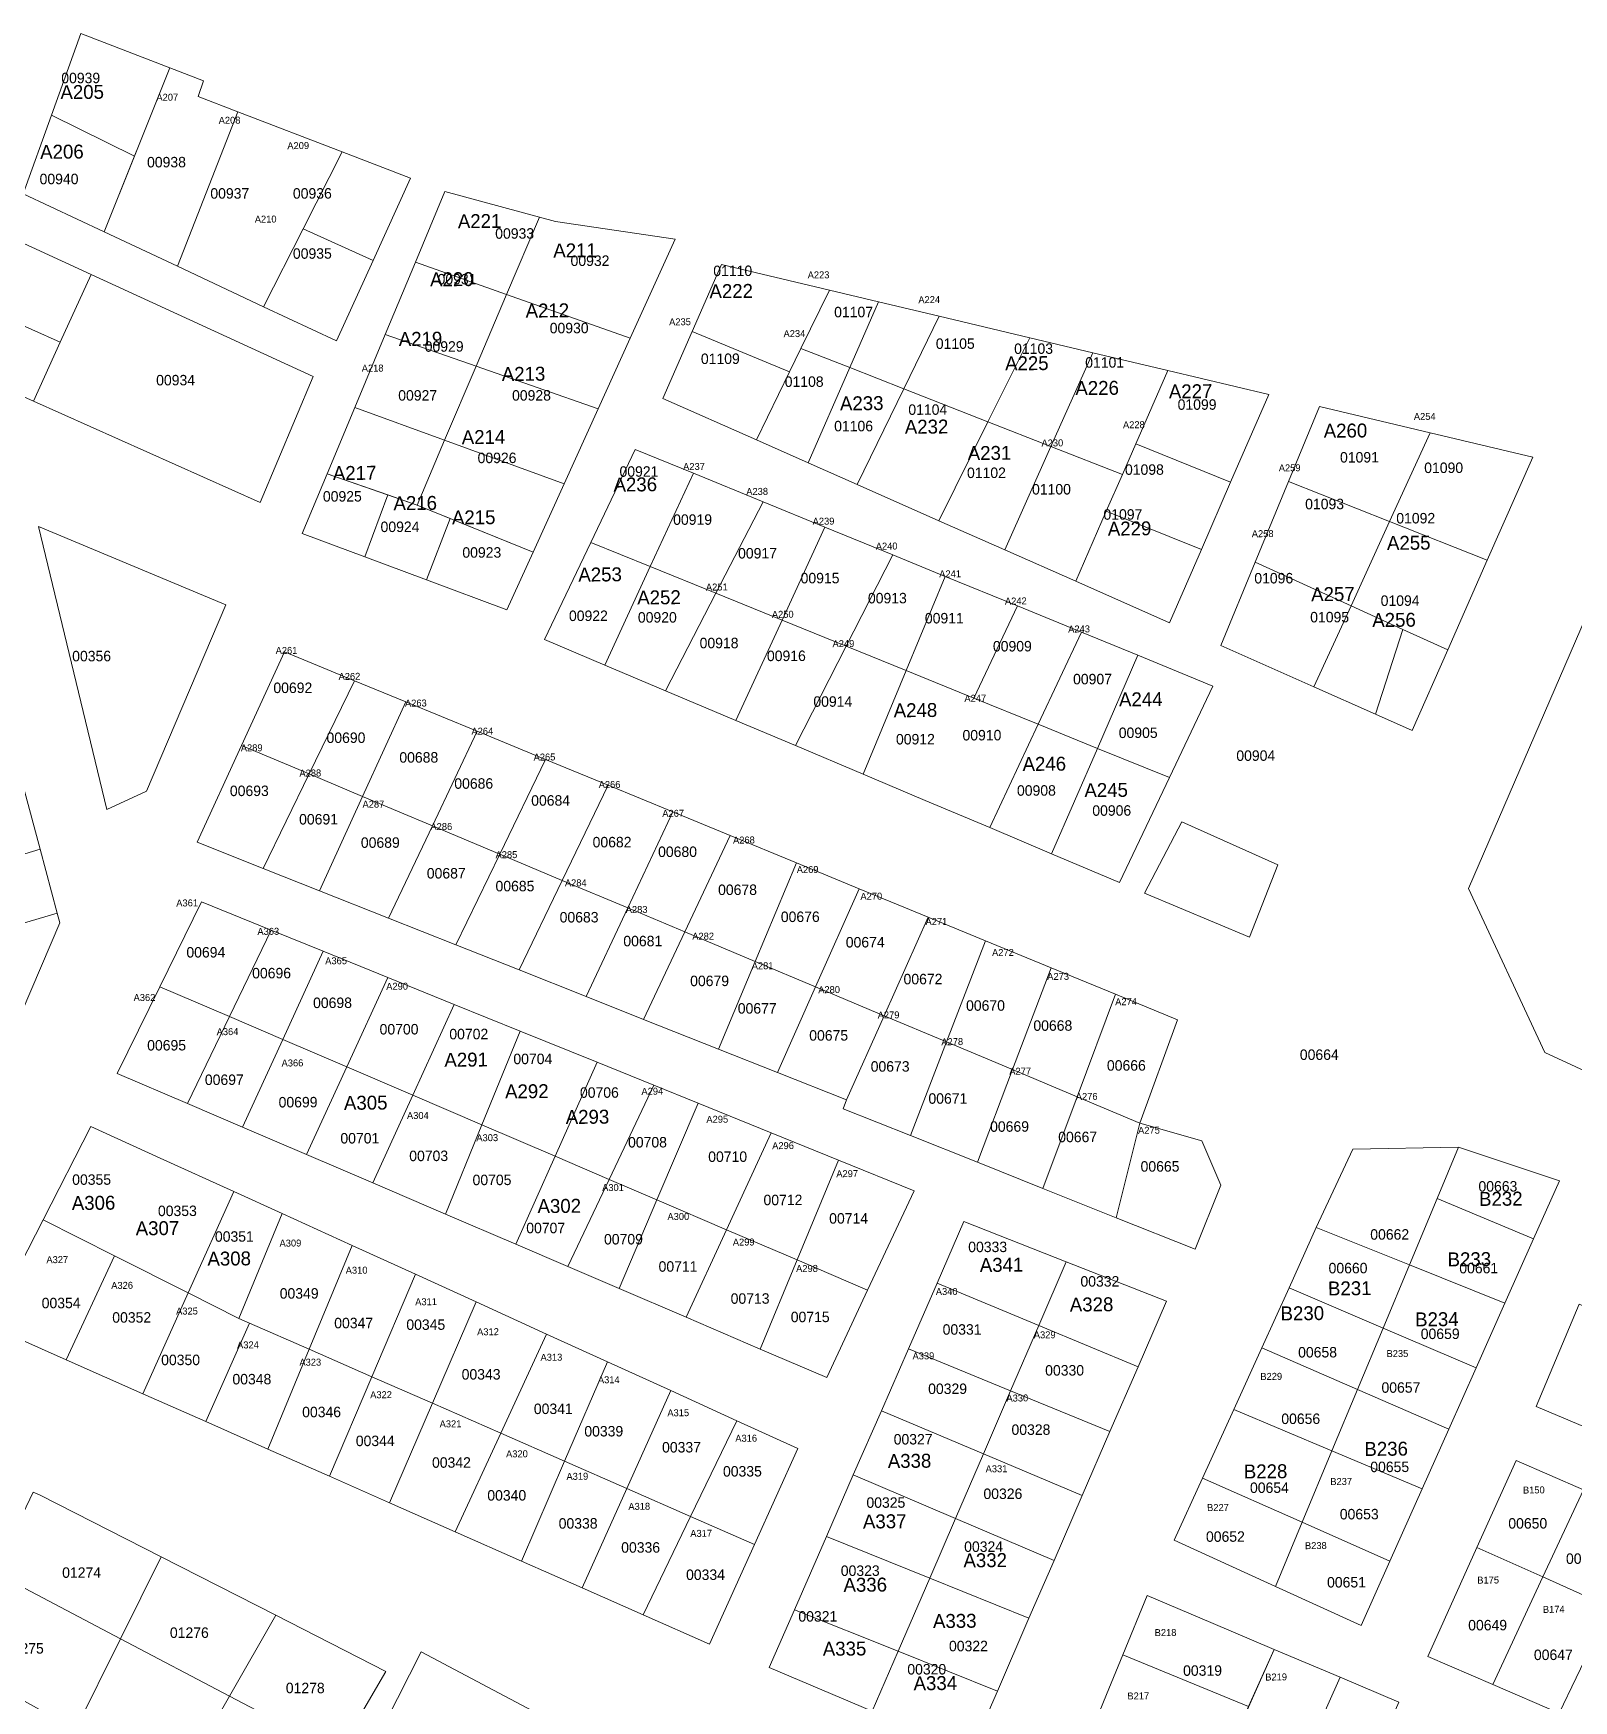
# Model space of a CAD drawing. Header units: metres. Extents: x 245225 to 248406, y 1633796 to 1637634.
# Drawn here: x 247177.5 to 247398.4, y 1634356 to 1634595.3 of the extents above; entities that cross this region are included whole.
import ezdxf
from ezdxf.enums import TextEntityAlignment as Align

# ---------------------------------------------------------------- set-up
doc = ezdxf.new("R2010")
doc.units = ezdxf.units.M
doc.header["$MEASUREMENT"] = 0
doc.layers.add('historique_numero_parcelle', color=7, linetype='Continuous')
doc.layers.add('numero_lot', color=7, linetype='Continuous')
doc.layers.add('LIMITES_PARCELLES', color=7, linetype='Continuous', lineweight=0, true_color=0xffffff)
doc.styles.add('Style-FANCY', font='FANCY.shx')
doc.styles.add('Style-WORKING', font='WORKING.shx')

msp = doc.modelspace()

# ---------------------------------------------------------------- linework, layer by layer
at = {"layer": 'limites_parcelles', "flags": 128}
for points in [[(247206.781, 1634584.024), (247198.124, 1634561.854), (247187.627, 1634566.787), (247197.06, 1634590.309), (247201.89, 1634588.438), (247201.096, 1634586.215), (247206.781, 1634584.024)], [(247198.124, 1634561.854), (247206.781, 1634584.024), (247221.75, 1634578.255), (247216.152, 1634567.214), (247210.488, 1634556.043), (247198.124, 1634561.854)], [(247263.065, 1634551.515), (247245.352, 1634557.786), (247250.079, 1634568.895), (247252.372, 1634568.276), (247269.517, 1634565.736), (247263.065, 1634551.515)], [(247177.493, 1634542.512), (247181.329, 1634550.97), (247185.734, 1634560.683), (247217.606, 1634546.051), (247209.986, 1634527.954), (247177.493, 1634542.512)], [(247291.644, 1634558.415), (247287.572, 1634550.063), (247285.935, 1634546.706), (247271.97, 1634552.463), (247276.185, 1634562.085), (247291.644, 1634558.415)], [(247294.583, 1634547.312), (247288.626, 1634533.635), (247281.173, 1634536.937), (247285.935, 1634546.706), (247287.572, 1634550.063), (247294.583, 1634547.312)], [(247340.2, 1634546.889), (247335.61, 1634536.388), (247333.679, 1634531.97), (247323.424, 1634535.994), (247329.425, 1634549.447), (247340.2, 1634546.889)], [(247333.679, 1634531.97), (247331.373, 1634526.695), (247326.978, 1634516.64), (247316.802, 1634521.149), (247323.424, 1634535.994), (247333.679, 1634531.97)], [(247349.2, 1634530.855), (247345.004, 1634521.194), (247331.373, 1634526.695), (247333.679, 1634531.97), (247335.61, 1634536.388), (247349.2, 1634530.855)], [(247237.237, 1634525.663), (247233.876, 1634516.848), (247225.032, 1634520.147), (247228.331, 1634529.033), (247232.5, 1634527.581), (247237.237, 1634525.663)], [(247447.159, 1634460.961), (247420.33, 1634436.99), (247394.295, 1634449.055), (247383.341, 1634472.55), (247406.678, 1634526.525), (247419.537, 1634528.43), (247447.159, 1634460.961)], [(247386.021, 1634519.669), (247380.339, 1634506.794), (247373.891, 1634509.735), (247366.472, 1634513.119), (247372.014, 1634525.222), (247386.021, 1634519.669)], [(247312.355, 1634499.89), (247321.609, 1634496.128), (247314.657, 1634481.296), (247305.385, 1634485.212), (247296.475, 1634488.974), (247302.646, 1634503.838), (247312.355, 1634499.89)], [(247170.258, 1634441.943), (247169.566, 1634444.808), (247167.017, 1634455.37), (247164.859, 1634464.307), (247180.873, 1634469.046), (247181.252, 1634467.629), (247170.258, 1634441.943)], [(247308.447, 1634450.561), (247303.27, 1634437.116), (247293.648, 1634440.958), (247294.124, 1634442.228), (247299.524, 1634454.312), (247308.447, 1634450.561)], [(247332.772, 1634425.333), (247336.193, 1634438.895), (247345.083, 1634436.355), (247347.781, 1634430.005), (247344.13, 1634420.797), (247332.772, 1634425.333)], [(247206.213, 1634429.076), (247199.673, 1634414.542), (247189.105, 1634419.857), (247178.847, 1634425.017), (247185.697, 1634438.418), (247195.632, 1634433.894), (247206.213, 1634429.076)], [(247378.814, 1634428.103), (247374.844, 1634418.571), (247361.496, 1634423.911), (247366.72, 1634435.178), (247381.88, 1634435.466), (247378.814, 1634428.103)], [(247223.183, 1634421.347), (247217.032, 1634406.46), (247208.489, 1634410.208), (247206.935, 1634410.89), (247213.134, 1634425.924), (247223.183, 1634421.347)], [(247206.935, 1634410.89), (247208.489, 1634410.208), (247202.218, 1634396.074), (247193.164, 1634400.079), (247199.673, 1634414.542), (247206.935, 1634410.89)], [(247195.8, 1634376.657), (247189.968, 1634364.914), (247171.904, 1634374.412), (247177.429, 1634385.968), (247178.435, 1634385.502), (247195.8, 1634376.657)], [(247189.968, 1634364.914), (247183.498, 1634351.885), (247165.825, 1634361.698), (247171.234, 1634373.012), (247171.904, 1634374.412), (247189.968, 1634364.914)], [(247351.789, 1634355.181), (247333.748, 1634362.625), (247337.228, 1634371.104), (247346.349, 1634367.244), (247355.437, 1634363.399), (247351.789, 1634355.181)], [(247250.682, 1634353.726), (247241.878, 1634337.816), (247231.005, 1634343.195), (247224.631, 1634346.349), (247233.11, 1634363.051), (247250.682, 1634353.726)], [(247347.884, 1634346.387), (247329.819, 1634353.056), (247331.403, 1634356.912), (247333.748, 1634362.625), (247351.789, 1634355.181), (247349.043, 1634348.998), (247347.884, 1634346.387)]]:
    msp.add_lwpolyline(points, close=True, dxfattribs=at)
at = {"layer": 'limites_parcelles'}
for points in [[(247191.983, 1634577.65), (247180.061, 1634583.531), (247184.269, 1634595.264), (247197.06, 1634590.309)], [(247191.983, 1634577.65), (247187.627, 1634566.787), (247176.014, 1634572.245), (247180.061, 1634583.531)], [(247226.2, 1634562.671), (247216.152, 1634567.214), (247221.75, 1634578.255), (247231.576, 1634574.467)], [(247245.352, 1634557.786), (247232.263, 1634562.42), (247236.497, 1634572.562), (247250.079, 1634568.895)], [(247185.734, 1634560.683), (247181.329, 1634550.97), (247169.044, 1634556.39), (247172.997, 1634566.53)], [(247226.2, 1634562.671), (247220.94, 1634551.131), (247210.488, 1634556.043), (247216.152, 1634567.214)], [(247240.982, 1634547.515), (247227.944, 1634552.075), (247232.263, 1634562.42), (247245.352, 1634557.786)], [(247298.691, 1634556.742), (247294.583, 1634547.312), (247287.572, 1634550.063), (247291.644, 1634558.415)], [(247181.329, 1634550.97), (247177.493, 1634542.512), (247165.695, 1634547.797), (247169.044, 1634556.39)], [(247258.474, 1634541.397), (247240.982, 1634547.515), (247245.352, 1634557.786), (247263.065, 1634551.515)], [(247294.583, 1634547.312), (247298.691, 1634556.742), (247307.372, 1634554.682), (247302.306, 1634544.282)], [(247320.381, 1634551.594), (247314.399, 1634539.536), (247302.306, 1634544.282), (247307.372, 1634554.682)], [(247236.455, 1634536.876), (247223.563, 1634541.58), (247227.944, 1634552.075), (247240.982, 1634547.515)], [(247285.935, 1634546.706), (247281.173, 1634536.937), (247267.771, 1634542.876), (247271.97, 1634552.463)], [(247329.425, 1634549.447), (247323.424, 1634535.994), (247314.399, 1634539.536), (247320.381, 1634551.594)], [(247253.586, 1634530.625), (247236.455, 1634536.876), (247240.982, 1634547.515), (247258.474, 1634541.397)], [(247288.626, 1634533.635), (247294.583, 1634547.312), (247302.306, 1634544.282), (247295.612, 1634530.539)], [(247349.2, 1634530.855), (247335.61, 1634536.388), (247340.2, 1634546.889), (247354.671, 1634543.454)], [(247314.399, 1634539.536), (247307.354, 1634525.336), (247295.612, 1634530.539), (247302.306, 1634544.282)], [(247236.455, 1634536.876), (247232.5, 1634527.581), (247219.595, 1634532.076), (247223.563, 1634541.58)], [(247377.843, 1634537.953), (247372.014, 1634525.222), (247357.519, 1634530.969), (247361.953, 1634541.725)], [(247323.424, 1634535.994), (247316.802, 1634521.149), (247307.354, 1634525.336), (247314.399, 1634539.536)], [(247253.586, 1634530.625), (247249.147, 1634520.841), (247232.5, 1634527.581), (247236.455, 1634536.876)], [(247386.021, 1634519.669), (247372.014, 1634525.222), (247377.843, 1634537.953), (247392.549, 1634534.462)], [(247272.139, 1634532.156), (247265.951, 1634518.758), (247257.436, 1634522.22), (247263.802, 1634535.574)], [(247228.331, 1634529.033), (247225.032, 1634520.147), (247216.019, 1634523.509), (247219.595, 1634532.076)], [(247282.157, 1634528.051), (247275.38, 1634514.924), (247265.951, 1634518.758), (247272.139, 1634532.156)], [(247372.014, 1634525.222), (247366.472, 1634513.119), (247352.741, 1634519.382), (247357.519, 1634530.969)], [(247291.017, 1634524.419), (247284.853, 1634511.072), (247275.38, 1634514.924), (247282.157, 1634528.051)], [(247233.876, 1634516.848), (247237.237, 1634525.663), (247249.147, 1634520.841), (247245.387, 1634512.555)], [(247345.004, 1634521.194), (247340.437, 1634510.676), (247326.978, 1634516.64), (247331.373, 1634526.695)], [(247178.208, 1634524.512), (247205.063, 1634513.267), (247193.686, 1634486.544), (247187.997, 1634483.898)], [(247300.731, 1634520.437), (247294.061, 1634507.329), (247284.853, 1634511.072), (247291.017, 1634524.419)], [(247265.951, 1634518.758), (247259.423, 1634504.621), (247250.785, 1634508.269), (247257.436, 1634522.22)], [(247308.256, 1634517.352), (247302.646, 1634503.838), (247294.061, 1634507.329), (247300.731, 1634520.437)], [(247275.38, 1634514.924), (247268.157, 1634500.933), (247259.423, 1634504.621), (247265.951, 1634518.758)], [(247366.472, 1634513.119), (247361.15, 1634501.497), (247347.805, 1634507.411), (247352.741, 1634519.382)], [(247318.627, 1634513.102), (247312.355, 1634499.89), (247302.646, 1634503.838), (247308.256, 1634517.352)], [(247284.853, 1634511.072), (247278.21, 1634496.687), (247268.157, 1634500.933), (247275.38, 1634514.924)], [(247327.803, 1634509.341), (247321.609, 1634496.128), (247312.355, 1634499.89), (247318.627, 1634513.102)], [(247373.891, 1634509.735), (247369.987, 1634497.581), (247361.15, 1634501.497), (247366.472, 1634513.119)], [(247294.061, 1634507.329), (247286.8, 1634493.06), (247278.21, 1634496.687), (247284.853, 1634511.072)], [(247335.894, 1634506.024), (247330.095, 1634492.677), (247321.609, 1634496.128), (247327.803, 1634509.341)], [(247369.987, 1634497.581), (247373.891, 1634509.735), (247380.339, 1634506.794), (247375.245, 1634495.251)], [(247223.524, 1634502.381), (247217.016, 1634489.004), (247207.307, 1634493.086), (247213.479, 1634506.522)], [(247302.646, 1634503.838), (247296.475, 1634488.974), (247286.8, 1634493.06), (247294.061, 1634507.329)], [(247340.428, 1634488.476), (247330.095, 1634492.677), (247335.894, 1634506.024), (247346.667, 1634501.608)], [(247230.908, 1634499.336), (247224.689, 1634485.778), (247217.016, 1634489.004), (247223.524, 1634502.381)], [(247241.14, 1634495.118), (247234.702, 1634481.568), (247224.689, 1634485.778), (247230.908, 1634499.336)], [(247330.095, 1634492.677), (247323.524, 1634477.551), (247314.657, 1634481.296), (247321.609, 1634496.128)], [(247250.939, 1634491.078), (247244.371, 1634477.502), (247234.702, 1634481.568), (247241.14, 1634495.118)], [(247217.016, 1634489.004), (247210.424, 1634475.452), (247200.937, 1634479.217), (247207.307, 1634493.086)], [(247340.428, 1634488.476), (247333.28, 1634473.432), (247323.524, 1634477.551), (247330.095, 1634492.677)], [(247224.689, 1634485.778), (247218.484, 1634472.252), (247210.424, 1634475.452), (247217.016, 1634489.004)], [(247259.9, 1634487.383), (247253.335, 1634473.733), (247244.371, 1634477.502), (247250.939, 1634491.078)], [(247178.422, 1634478.216), (247162.656, 1634473.437), (247160.433, 1634482.645), (247176.039, 1634487.128)], [(247269.177, 1634483.559), (247262.727, 1634469.784), (247253.335, 1634473.733), (247259.9, 1634487.383)], [(247234.702, 1634481.568), (247228.405, 1634468.315), (247218.484, 1634472.252), (247224.689, 1634485.778)], [(247277.415, 1634480.162), (247270.91, 1634466.344), (247262.727, 1634469.784), (247269.177, 1634483.559)], [(247355.973, 1634475.951), (247351.909, 1634465.565), (247336.862, 1634471.919), (247342.19, 1634482.142)], [(247244.371, 1634477.502), (247238.071, 1634464.478), (247228.405, 1634468.315), (247234.702, 1634481.568)], [(247286.929, 1634476.24), (247281.008, 1634462.098), (247270.91, 1634466.344), (247277.415, 1634480.162)], [(247180.873, 1634469.046), (247164.859, 1634464.307), (247162.656, 1634473.437), (247178.422, 1634478.216)], [(247253.335, 1634473.733), (247247.149, 1634460.874), (247238.071, 1634464.478), (247244.371, 1634477.502)], [(247295.9, 1634472.541), (247289.666, 1634458.457), (247281.008, 1634462.098), (247286.929, 1634476.24)], [(247262.727, 1634469.784), (247256.767, 1634457.057), (247247.149, 1634460.874), (247253.335, 1634473.733)], [(247305.84, 1634468.443), (247299.524, 1634454.312), (247289.666, 1634458.457), (247295.9, 1634472.541)], [(247211.565, 1634466.595), (247205.58, 1634454.179), (247195.597, 1634458.459), (247201.572, 1634470.645)], [(247270.91, 1634466.344), (247264.999, 1634453.789), (247256.767, 1634457.057), (247262.727, 1634469.784)], [(247314.033, 1634465.065), (247308.447, 1634450.561), (247299.524, 1634454.312), (247305.84, 1634468.443)], [(247219.014, 1634463.576), (247213.227, 1634450.9), (247205.58, 1634454.179), (247211.565, 1634466.595)], [(247281.008, 1634462.098), (247275.744, 1634449.524), (247264.999, 1634453.789), (247270.91, 1634466.344)], [(247323.474, 1634461.173), (247317.925, 1634446.576), (247308.447, 1634450.561), (247314.033, 1634465.065)], [(247228.313, 1634459.807), (247222.418, 1634446.959), (247213.227, 1634450.9), (247219.014, 1634463.576)], [(247289.666, 1634458.457), (247284.222, 1634446.159), (247275.744, 1634449.524), (247281.008, 1634462.098)], [(247332.667, 1634457.383), (247327.174, 1634442.687), (247317.925, 1634446.576), (247323.474, 1634461.173)], [(247205.58, 1634454.179), (247199.575, 1634441.719), (247189.507, 1634446.038), (247195.597, 1634458.459)], [(247237.841, 1634455.946), (247231.884, 1634442.901), (247222.418, 1634446.959), (247228.313, 1634459.807)], [(247299.524, 1634454.312), (247294.124, 1634442.228), (247284.222, 1634446.159), (247289.666, 1634458.457)], [(247247.28, 1634452.12), (247241.787, 1634438.655), (247231.884, 1634442.901), (247237.841, 1634455.946)], [(247336.193, 1634438.895), (247327.174, 1634442.687), (247332.667, 1634457.383), (247341.582, 1634453.707)], [(247213.227, 1634450.9), (247207.485, 1634438.326), (247199.575, 1634441.719), (247205.58, 1634454.179)], [(247222.418, 1634446.959), (247216.652, 1634434.393), (247207.485, 1634438.326), (247213.227, 1634450.9)], [(247258.347, 1634447.635), (247252.316, 1634434.141), (247241.787, 1634438.655), (247247.28, 1634452.12)], [(247317.925, 1634446.576), (247312.87, 1634433.281), (247303.27, 1634437.116), (247308.447, 1634450.561)], [(247231.884, 1634442.901), (247226.14, 1634430.323), (247216.652, 1634434.393), (247222.418, 1634446.959)], [(247266.481, 1634444.339), (247260.056, 1634430.822), (247252.316, 1634434.141), (247258.347, 1634447.635)], [(247327.174, 1634442.687), (247322.257, 1634429.533), (247312.87, 1634433.281), (247317.925, 1634446.576)], [(247272.811, 1634441.773), (247266.908, 1634427.885), (247260.056, 1634430.822), (247266.481, 1634444.339)], [(247241.787, 1634438.655), (247236.563, 1634425.851), (247226.14, 1634430.323), (247231.884, 1634442.901)], [(247283.286, 1634437.528), (247276.873, 1634423.612), (247266.908, 1634427.885), (247272.811, 1634441.773)], [(247336.193, 1634438.895), (247332.772, 1634425.333), (247322.257, 1634429.533), (247327.174, 1634442.687)], [(247252.316, 1634434.141), (247246.673, 1634421.514), (247236.563, 1634425.851), (247241.787, 1634438.655)], [(247292.954, 1634433.61), (247287.011, 1634419.266), (247276.873, 1634423.612), (247283.286, 1634437.528)], [(247260.056, 1634430.822), (247254.114, 1634418.321), (247246.673, 1634421.514), (247252.316, 1634434.141)], [(247392.649, 1634422.308), (247378.814, 1634428.103), (247381.88, 1634435.466), (247396.359, 1634430.64)], [(247297.13, 1634414.927), (247287.011, 1634419.266), (247292.954, 1634433.61), (247303.808, 1634429.211)], [(247266.908, 1634427.885), (247261.497, 1634415.154), (247254.114, 1634418.321), (247260.056, 1634430.822)], [(247213.134, 1634425.924), (247206.935, 1634410.89), (247199.673, 1634414.542), (247206.213, 1634429.076)], [(247276.873, 1634423.612), (247271.08, 1634411.043), (247261.497, 1634415.154), (247266.908, 1634427.885)], [(247392.649, 1634422.308), (247388.545, 1634413.091), (247374.844, 1634418.571), (247378.814, 1634428.103)], [(247189.105, 1634419.857), (247182.171, 1634404.942), (247171.092, 1634409.843), (247178.847, 1634425.017)], [(247325.622, 1634418.994), (247321.683, 1634409.869), (247307.096, 1634415.938), (247310.951, 1634424.766)], [(247287.011, 1634419.266), (247281.713, 1634406.481), (247271.08, 1634411.043), (247276.873, 1634423.612)], [(247374.844, 1634418.571), (247371.069, 1634409.505), (247357.578, 1634415.286), (247361.496, 1634423.911)], [(247199.673, 1634414.542), (247193.164, 1634400.079), (247182.171, 1634404.942), (247189.105, 1634419.857)], [(247232.256, 1634417.216), (247226.013, 1634402.52), (247217.032, 1634406.46), (247223.183, 1634421.347)], [(247240.975, 1634413.245), (247234.713, 1634398.704), (247226.013, 1634402.52), (247232.256, 1634417.216)], [(247297.13, 1634414.927), (247291.266, 1634402.382), (247281.713, 1634406.481), (247287.011, 1634419.266)], [(247335.928, 1634403.944), (247321.683, 1634409.869), (247325.622, 1634418.994), (247340.003, 1634413.336)], [(247388.545, 1634413.091), (247384.403, 1634403.79), (247371.069, 1634409.505), (247374.844, 1634418.571)], [(247321.683, 1634409.869), (247317.636, 1634400.493), (247302.974, 1634406.5), (247307.096, 1634415.938)], [(247371.069, 1634409.505), (247367.403, 1634400.701), (247353.665, 1634406.674), (247357.578, 1634415.286)], [(247251.08, 1634408.643), (247244.501, 1634394.41), (247234.713, 1634398.704), (247240.975, 1634413.245)], [(247408.966, 1634408.723), (247402.789, 1634394.116), (247393.025, 1634398.255), (247399.176, 1634412.935)], [(247217.032, 1634406.46), (247211.115, 1634392.138), (247202.218, 1634396.074), (247208.489, 1634410.208)], [(247259.834, 1634404.656), (247253.671, 1634390.387), (247244.501, 1634394.41), (247251.08, 1634408.643)], [(247335.928, 1634403.944), (247331.896, 1634394.65), (247317.636, 1634400.493), (247321.683, 1634409.869)], [(247384.403, 1634403.79), (247380.494, 1634395.009), (247367.403, 1634400.701), (247371.069, 1634409.505)], [(247226.013, 1634402.52), (247219.942, 1634388.232), (247211.115, 1634392.138), (247217.032, 1634406.46)], [(247317.636, 1634400.493), (247313.733, 1634391.452), (247299.106, 1634397.644), (247302.974, 1634406.5)], [(247367.403, 1634400.701), (247363.73, 1634391.88), (247349.642, 1634397.819), (247353.665, 1634406.674)], [(247268.917, 1634400.52), (247262.594, 1634386.473), (247253.671, 1634390.387), (247259.834, 1634404.656)], [(247234.713, 1634398.704), (247228.561, 1634384.419), (247219.942, 1634388.232), (247226.013, 1634402.52)], [(247278.388, 1634396.207), (247271.742, 1634382.459), (247262.594, 1634386.473), (247268.917, 1634400.52)], [(247331.896, 1634394.65), (247327.906, 1634385.453), (247313.733, 1634391.452), (247317.636, 1634400.493)], [(247380.494, 1634395.009), (247376.671, 1634386.425), (247363.73, 1634391.88), (247367.403, 1634400.701)], [(247244.501, 1634394.41), (247237.962, 1634380.261), (247228.561, 1634384.419), (247234.713, 1634398.704)], [(247280.909, 1634378.438), (247271.742, 1634382.459), (247278.388, 1634396.207), (247287.139, 1634392.222)], [(247313.733, 1634391.452), (247309.727, 1634382.174), (247295.077, 1634388.418), (247299.106, 1634397.644)], [(247363.73, 1634391.88), (247359.46, 1634381.627), (247345.163, 1634387.958), (247349.642, 1634397.819)], [(247253.671, 1634390.387), (247247.478, 1634376.051), (247237.962, 1634380.261), (247244.501, 1634394.41)], [(247327.906, 1634385.453), (247323.868, 1634376.145), (247309.727, 1634382.174), (247313.733, 1634391.452)], [(247376.671, 1634386.425), (247372.052, 1634376.051), (247359.46, 1634381.627), (247363.73, 1634391.88)], [(247262.594, 1634386.473), (247256.171, 1634372.205), (247247.478, 1634376.051), (247253.671, 1634390.387)], [(247309.727, 1634382.174), (247306.038, 1634373.629), (247291.231, 1634379.61), (247295.077, 1634388.418)], [(247399.809, 1634386.289), (247393.988, 1634373.783), (247384.532, 1634378.006), (247390.168, 1634390.476)], [(247271.742, 1634382.459), (247264.916, 1634368.336), (247256.171, 1634372.205), (247262.594, 1634386.473)], [(247359.46, 1634381.627), (247355.631, 1634372.431), (247341.114, 1634379.046), (247345.163, 1634387.958)], [(247409.674, 1634382.005), (247403.644, 1634369.471), (247393.988, 1634373.783), (247399.809, 1634386.289)], [(247280.909, 1634378.438), (247274.439, 1634364.123), (247264.916, 1634368.336), (247271.742, 1634382.459)], [(247323.868, 1634376.145), (247320.281, 1634367.876), (247306.038, 1634373.629), (247309.727, 1634382.174)], [(247372.052, 1634376.051), (247367.943, 1634366.822), (247355.631, 1634372.431), (247359.46, 1634381.627)], [(247306.038, 1634373.629), (247301.501, 1634363.117), (247286.631, 1634369.079), (247291.231, 1634379.61)], [(247212.237, 1634368.285), (247205.614, 1634356.687), (247189.968, 1634364.914), (247195.8, 1634376.657)], [(247393.988, 1634373.783), (247386.808, 1634358.357), (247377.468, 1634362.377), (247384.532, 1634378.006)], [(247320.281, 1634367.876), (247315.74, 1634357.408), (247301.501, 1634363.117), (247306.038, 1634373.629)], [(247403.644, 1634369.471), (247396.325, 1634354.26), (247386.808, 1634358.357), (247393.988, 1634373.783)], [(247413.015, 1634365.286), (247405.915, 1634350.131), (247396.325, 1634354.26), (247403.644, 1634369.471)], [(247221.208, 1634348.488), (247205.614, 1634356.687), (247212.237, 1634368.285), (247228.044, 1634360.234)], [(247301.501, 1634363.117), (247297.796, 1634354.535), (247283.011, 1634360.79), (247286.631, 1634369.079)], [(247205.614, 1634356.687), (247198.207, 1634343.718), (247183.498, 1634351.885), (247189.968, 1634364.914)], [(247315.74, 1634357.408), (247311.904, 1634348.566), (247297.796, 1634354.535), (247301.501, 1634363.117)], [(247364.893, 1634359.398), (247358.404, 1634344.799), (247349.043, 1634348.998), (247355.437, 1634363.399)], [(247180.28, 1634348.38), (247173.005, 1634333.758), (247155.87, 1634343.235), (247163.71, 1634357.621)], [(247373.346, 1634355.821), (247366.853, 1634341.009), (247358.404, 1634344.799), (247364.893, 1634359.398)], [(247221.208, 1634348.488), (247213.492, 1634335.231), (247198.207, 1634343.718), (247205.614, 1634356.687)]]:
    msp.add_3dface(points, dxfattribs=at)

# ---------------------------------------------------------------- texts
at = {"layer": 'historique_numero_parcelle', "style": 'Style-FANCY'}
for s, p in [('00939', (247184.256019, 1634588.85811)), ('00938', (247196.557019, 1634576.78411)), ('00940', (247181.145184, 1634574.369259)), ('00937', (247205.639019, 1634572.29911)), ('00936', (247217.481019, 1634572.29911)), ('00933', (247246.502019, 1634566.55011)), ('00935', (247217.481019, 1634563.67511)), ('00932', (247257.309019, 1634562.64011)), ('00931', (247238.233843, 1634559.995708)), ('01110', (247277.783635, 1634561.190863)), ('01107', (247295.123763, 1634555.277279)), ('00930', (247254.320019, 1634552.98111)), ('00929', (247236.385019, 1634550.33611)), ('01105', (247309.707763, 1634550.743279)), ('01109', (247276.006763, 1634548.574279)), ('01103', (247320.941763, 1634550.020279)), ('01101', (247331.132587, 1634548.048876)), ('00934', (247197.865184, 1634545.506259)), ('00927', (247232.591019, 1634543.32111)), ('00928', (247248.916019, 1634543.32111)), ('01108', (247288.028763, 1634545.289279)), ('01104', (247305.758927, 1634541.280426)), ('01099', (247344.39089, 1634542.003694)), ('01106', (247295.123763, 1634538.915279)), ('00926', (247243.973019, 1634534.35211)), ('01091', (247367.684715, 1634534.436292)), ('00921', (247264.330843, 1634532.397708)), ('01102', (247314.174763, 1634532.213279)), ('01098', (247336.83689, 1634532.672694)), ('01090', (247379.76389, 1634532.932694)), ('00925', (247221.785019, 1634528.83211)), ('01100', (247323.503763, 1634529.847279)), ('01093', (247362.68289, 1634527.733694)), ('00924', (247230.055184, 1634524.463259)), ('00919', (247272.02689, 1634525.497694)), ('01097', (247333.74889, 1634526.233694)), ('01092', (247375.75589, 1634525.696694)), ('00923', (247241.788019, 1634520.78311)), ('00917', (247281.33889, 1634520.667694)), ('00915', (247290.30689, 1634517.103694)), ('01096', (247355.39089, 1634517.088694)), ('00913', (247299.96389, 1634514.228694)), ('01094', (247373.516056, 1634513.868842)), ('00922', (247257.079019, 1634511.69911)), ('00920', (247266.966019, 1634511.46911)), ('00911', (247308.134715, 1634511.354292)), ('01095', (247363.40589, 1634511.503694)), ('00918', (247275.82089, 1634507.788694)), ('00909', (247317.895019, 1634507.32911)), ('00356', (247185.821019, 1634505.91511)), ('00916', (247285.47789, 1634505.949694)), ('00907', (247329.392019, 1634502.61411)), ('00692', (247214.683019, 1634501.36411)), ('00914', (247292.139056, 1634499.394842)), ('00690', (247222.303019, 1634494.20111)), ('00912', (247303.98789, 1634493.989694)), ('00910', (247313.52989, 1634494.564694)), ('00905', (247335.945019, 1634494.91011)), ('00688', (247232.749019, 1634491.37611)), ('00904', (247352.809184, 1634491.633259)), ('00693', (247208.442019, 1634486.57911)), ('00686', (247240.632019, 1634487.63011)), ('00908', (247321.344019, 1634486.63111)), ('00684', (247251.662184, 1634485.199259)), ('00906', (247332.151019, 1634483.75611)), ('00691', (247218.370843, 1634482.504708)), ('00689', (247227.230019, 1634479.15411)), ('00682', (247260.472019, 1634479.22011)), ('00680', (247269.866019, 1634477.84011)), ('00687', (247236.690019, 1634474.75111)), ('00685', (247246.545019, 1634472.91111)), ('00678', (247278.472019, 1634472.38611)), ('00683', (247255.742019, 1634468.44311)), ('00676', (247287.472019, 1634468.50911)), ('00681', (247264.881843, 1634465.026708)), ('00674', (247296.790184, 1634464.860259)), ('00694', (247202.202184, 1634463.412259)), ('00696', (247211.636019, 1634460.42311)), ('00672', (247305.074019, 1634459.57111)), ('00679', (247274.465019, 1634459.31011)), ('00698', (247220.374019, 1634456.16811)), ('00677', (247281.297019, 1634455.36711)), ('00670', (247314.042019, 1634455.77611)), ('00700', (247229.916019, 1634452.37311)), ('00668', (247323.699019, 1634452.90111)), ('00695', (247196.576019, 1634450.07311)), ('00702', (247239.918019, 1634451.68311)), ('00675', (247291.545019, 1634451.49011)), ('00704', (247249.108184, 1634448.118259)), ('00664', (247361.923152, 1634448.724604)), ('00697', (247204.853019, 1634445.12911)), ('00673', (247300.361019, 1634447.03711)), ('00666', (247334.247019, 1634447.18111)), ('00706', (247258.657019, 1634443.28911)), ('00699', (247215.430019, 1634441.90911)), ('00671', (247308.646843, 1634442.437708)), ('00669', (247317.490019, 1634438.41311)), ('00701', (247224.291843, 1634436.734708)), ('00708', (247265.555019, 1634436.15911)), ('00667', (247327.263019, 1634436.91811)), ('00703', (247234.169019, 1634434.20511)), ('00710', (247277.05389, 1634434.089694)), ('00355', (247185.821019, 1634430.80111)), ('00705', (247243.252019, 1634430.75511)), ('00665', (247339.075019, 1634432.69211)), ('00663', (247387.541987, 1634429.830456)), ('00353', (247198.122019, 1634426.31711)), ('00712', (247284.98689, 1634427.879694)), ('00707', (247250.954019, 1634423.85511)), ('00714', (247294.407056, 1634425.234842)), ('00351', (247206.293843, 1634422.636708)), ('00709', (247262.106019, 1634422.24511)), ('00333', (247314.352019, 1634421.14211)), ('00662', (247372.021987, 1634422.930456)), ('00711', (247269.935715, 1634418.336292)), ('00660', (247366.043987, 1634418.101456)), ('00661', (247384.791811, 1634418.101053)), ('00349', (247215.590184, 1634414.472259)), ('00332', (247330.447019, 1634416.19711)), ('00354', (247181.446184, 1634413.093259)), ('00713', (247280.27289, 1634413.735694)), ('00352', (247191.569019, 1634411.02311)), ('00347', (247223.408184, 1634410.218259)), ('00345', (247233.755184, 1634409.988259)), ('00715', (247288.89589, 1634411.091694)), ('00331', (247310.681843, 1634409.297708)), ('00659', (247379.263987, 1634408.672456)), ('00350', (247198.582019, 1634404.92811)), ('00658', (247361.674987, 1634406.027456)), ('00348', (247208.807184, 1634402.168259)), ('00343', (247241.687184, 1634402.858259)), ('00330', (247325.389019, 1634403.43311)), ('00329', (247308.604019, 1634400.78911)), ('00657', (247373.630987, 1634400.967456)), ('00346', (247218.809184, 1634397.454259)), ('00341', (247252.043008, 1634397.913856)), ('00328', (247320.560019, 1634394.92411)), ('00656', (247359.260987, 1634396.482456)), ('00344', (247226.505348, 1634393.314407)), ('00339', (247259.284019, 1634394.69411)), ('00327', (247303.660019, 1634393.54411)), ('00342', (247237.433184, 1634390.209259)), ('00337', (247270.435019, 1634392.39411)), ('00335', (247279.173019, 1634388.94411)), ('00655', (247372.021987, 1634389.583456)), ('00340', (247245.366184, 1634385.495259)), ('00326', (247316.536019, 1634385.72511)), ('00654', (247354.770152, 1634386.593604)), ('00325', (247299.751019, 1634384.46011)), ('00338', (247255.605019, 1634381.47011)), ('00653', (247367.652987, 1634382.798456)), ('00650', (247391.823987, 1634381.476456)), ('00324', (247313.770184, 1634378.135259)), ('00652', (247348.453987, 1634379.579456)), ('00336', (247264.572019, 1634378.02011)), ('00648', (247400.095152, 1634376.416604)), ('00334', (247273.877184, 1634374.110259)), ('00323', (247296.072019, 1634374.68611)), ('00651', (247365.822811, 1634373.025053)), ('00321', (247289.987843, 1634368.130708)), ('00649', (247386.069152, 1634366.872604)), ('00322', (247311.593019, 1634363.87611)), ('00647', (247395.496152, 1634362.617604)), ('00320', (247305.615019, 1634360.54211)), ('00319', (247345.174858, 1634360.35704))]:
    msp.add_text(s, height=1.499994, rotation=0.1323, dxfattribs=at).set_placement(p, align=Align.MIDDLE_CENTER)
for s, p in [('01274', (247184.382757, 1634374.411394)), ('01276', (247199.836722, 1634365.790785)), ('01275', (247176.166725, 1634363.537671)), ('01278', (247216.464406, 1634357.855906))]:
    msp.add_text(s, height=1.499994, dxfattribs=at).set_placement(p, align=Align.MIDDLE_CENTER)
at = {"layer": 'numero_lot', "linetype": 'Continuous'}
for s, height, style, p in [('A205', 1.998996, 'Style-WORKING', (247181.35379, 1634585.821029)), ('A207', 0.999996, 'Style-FANCY', (247195.11779, 1634585.578029)), ('A208', 0.999996, 'Style-FANCY', (247204.04879, 1634582.279029)), ('A206', 1.998996, 'Style-WORKING', (247178.44679, 1634577.254029)), ('A209', 0.999996, 'Style-FANCY', (247213.89379, 1634578.638029)), ('A210', 0.999996, 'Style-FANCY', (247209.22779, 1634568.096029)), ('A221', 1.998996, 'Style-WORKING', (247238.36279, 1634567.300029)), ('A221', 1.998996, 'Style-WORKING', (247238.36279, 1634567.300029)), ('A211', 1.998996, 'Style-WORKING', (247252.05179, 1634563.096029)), ('A220', 1.998996, 'Style-WORKING', (247234.37379, 1634558.955029)), ('A223', 0.999996, 'Style-FANCY', (247288.53679, 1634560.093029)), ('A222', 1.998996, 'Style-WORKING', (247274.45479, 1634557.256029)), ('A212', 1.998996, 'Style-WORKING', (247248.07979, 1634554.473029)), ('A224', 0.999996, 'Style-FANCY', (247304.40779, 1634556.541029)), ('A235', 0.999996, 'Style-FANCY', (247268.66179, 1634553.362029)), ('A219', 1.998996, 'Style-WORKING', (247229.88479, 1634550.406029)), ('A234', 0.999996, 'Style-FANCY', (247285.07479, 1634551.666029)), ('A225', 1.998996, 'Style-WORKING', (247316.85679, 1634546.900029)), ('A218', 0.999996, 'Style-FANCY', (247224.56979, 1634546.715029)), ('A213', 1.999992, 'Style-WORKING', (247244.65979, 1634545.378029)), ('A226', 1.999992, 'Style-WORKING', (247326.93879, 1634543.354029)), ('A227', 1.998996, 'Style-WORKING', (247340.35179, 1634542.877029)), ('A233', 1.998996, 'Style-WORKING', (247293.17279, 1634541.162029)), ('A232', 1.998996, 'Style-WORKING', (247302.47679, 1634537.802029)), ('A228', 0.999996, 'Style-FANCY', (247333.76479, 1634538.592029)), ('A260', 1.999992, 'Style-WORKING', (247362.56179, 1634537.235029)), ('A254', 0.999996, 'Style-FANCY', (247375.49179, 1634539.785029)), ('A214', 1.998996, 'Style-WORKING', (247238.92179, 1634536.317029)), ('A230', 0.999996, 'Style-FANCY', (247322.07379, 1634535.978029)), ('A231', 1.999992, 'Style-WORKING', (247311.50179, 1634534.027029)), ('A217', 1.998996, 'Style-WORKING', (247220.43379, 1634531.163029)), ('A237', 0.999996, 'Style-FANCY', (247270.66879, 1634532.600029)), ('A259', 0.999996, 'Style-FANCY', (247356.11279, 1634532.404029)), ('A236', 1.998996, 'Style-WORKING', (247260.69279, 1634529.510029)), ('A238', 0.999996, 'Style-FANCY', (247279.72579, 1634529.024029)), ('A216', 1.998996, 'Style-WORKING', (247229.12679, 1634526.844029)), ('A215', 1.998996, 'Style-WORKING', (247237.51179, 1634524.795029)), ('A239', 0.999996, 'Style-FANCY', (247289.24779, 1634524.754029)), ('A229', 1.999992, 'Style-WORKING', (247331.59479, 1634523.194029)), ('A258', 0.999996, 'Style-FANCY', (247352.24079, 1634522.963029)), ('A255', 1.999992, 'Style-WORKING', (247371.63579, 1634521.141029)), ('A240', 0.999996, 'Style-FANCY', (247298.30479, 1634521.179029)), ('A253', 1.998996, 'Style-WORKING', (247255.64379, 1634516.595029)), ('A241', 0.999996, 'Style-FANCY', (247307.40479, 1634517.199029)), ('A252', 1.998996, 'Style-WORKING', (247264.09479, 1634513.314029)), ('A251', 0.999996, 'Style-FANCY', (247273.94079, 1634515.308029)), ('A257', 1.999992, 'Style-WORKING', (247360.76379, 1634513.783029)), ('A242', 0.999996, 'Style-FANCY', (247316.83179, 1634513.300029)), ('A250', 0.999996, 'Style-FANCY', (247283.39979, 1634511.391029)), ('A256', 1.999992, 'Style-WORKING', (247369.52679, 1634510.079029)), ('A249', 0.999996, 'Style-FANCY', (247292.10079, 1634507.186029)), ('A243', 0.999996, 'Style-FANCY', (247325.90379, 1634509.286029)), ('A261', 0.999996, 'Style-FANCY', (247212.21779, 1634506.211029)), ('A262', 0.999996, 'Style-FANCY', (247221.24279, 1634502.483029)), ('A263', 0.999996, 'Style-FANCY', (247230.77279, 1634498.656029)), ('A248', 1.998996, 'Style-WORKING', (247300.87879, 1634497.127029)), ('A247', 0.999996, 'Style-FANCY', (247311.02079, 1634499.347029)), ('A244', 1.998996, 'Style-WORKING', (247333.20079, 1634498.686029)), ('A264', 0.999996, 'Style-FANCY', (247240.30379, 1634494.626029)), ('A289', 0.999996, 'Style-FANCY', (247207.22079, 1634492.231029)), ('A265', 0.999996, 'Style-FANCY', (247249.22279, 1634490.916029)), ('A246', 1.998996, 'Style-WORKING', (247319.36479, 1634489.425029)), ('A288', 0.999996, 'Style-FANCY', (247215.62779, 1634488.618029)), ('A266', 0.999996, 'Style-FANCY', (247258.55479, 1634486.970029)), ('A245', 1.998996, 'Style-WORKING', (247328.23479, 1634485.671029)), ('A287', 0.999996, 'Style-FANCY', (247224.68079, 1634484.159029)), ('A286', 0.999996, 'Style-FANCY', (247234.42379, 1634480.937029)), ('A267', 0.999996, 'Style-FANCY', (247267.68079, 1634482.839029)), ('A268', 0.999996, 'Style-FANCY', (247277.83079, 1634479.008029)), ('A285', 0.999996, 'Style-FANCY', (247243.76279, 1634476.901029)), ('A269', 0.999996, 'Style-FANCY', (247286.96779, 1634474.770029)), ('A284', 0.999996, 'Style-FANCY', (247253.70979, 1634472.868029)), ('A361', 0.999996, 'Style-FANCY', (247197.96379, 1634469.981029)), ('A283', 0.999996, 'Style-FANCY', (247262.43979, 1634469.034029)), ('A270', 0.999996, 'Style-FANCY', (247296.10379, 1634470.938029)), ('A271', 0.999996, 'Style-FANCY', (247305.44079, 1634467.309029)), ('A363', 0.999996, 'Style-FANCY', (247209.60379, 1634465.902029)), ('A282', 0.999996, 'Style-FANCY', (247271.98079, 1634465.203029)), ('A365', 0.999996, 'Style-FANCY', (247219.32779, 1634461.682029)), ('A272', 0.999996, 'Style-FANCY', (247314.98379, 1634462.869029)), ('A281', 0.999996, 'Style-FANCY', (247280.50979, 1634460.964029)), ('A273', 0.999996, 'Style-FANCY', (247322.90179, 1634459.439029)), ('A290', 0.999996, 'Style-FANCY', (247228.08779, 1634458.022029)), ('A280', 0.999996, 'Style-FANCY', (247290.04979, 1634457.538029)), ('A362', 0.999996, 'Style-FANCY', (247191.84179, 1634456.413029)), ('A274', 0.999996, 'Style-FANCY', (247332.64579, 1634455.811029)), ('A279', 0.999996, 'Style-FANCY', (247298.57579, 1634453.907029)), ('A364', 0.999996, 'Style-FANCY', (247203.75579, 1634451.514029)), ('A278', 0.999996, 'Style-FANCY', (247307.71179, 1634450.075029)), ('A291', 1.999992, 'Style-WORKING', (247236.43179, 1634446.978029)), ('A366', 0.999996, 'Style-FANCY', (247213.06979, 1634447.019029)), ('A277', 0.999996, 'Style-FANCY', (247317.45679, 1634445.837029)), ('A292', 1.999992, 'Style-WORKING', (247245.13379, 1634442.441029)), ('A294', 0.999996, 'Style-FANCY', (247264.69179, 1634442.958029)), ('A305', 1.999992, 'Style-WORKING', (247222.02279, 1634440.802029)), ('A276', 0.999996, 'Style-FANCY', (247326.99779, 1634442.209029)), ('A304', 0.999996, 'Style-FANCY', (247231.05479, 1634439.483029)), ('A293', 1.999992, 'Style-WORKING', (247253.83379, 1634438.776029)), ('A295', 0.999996, 'Style-FANCY', (247274.00879, 1634438.940029)), ('A303', 0.999996, 'Style-FANCY', (247241.00979, 1634436.294029)), ('A275', 0.999996, 'Style-FANCY', (247335.93379, 1634437.362029)), ('A296', 0.999996, 'Style-FANCY', (247283.44279, 1634435.156029)), ('A297', 0.999996, 'Style-FANCY', (247292.64279, 1634431.138029)), ('A301', 0.999996, 'Style-FANCY', (247259.05379, 1634429.142029)), ('B232', 1.999992, 'Style-WORKING', (247384.848758, 1634427.019375)), ('A306', 1.999992, 'Style-WORKING', (247182.98179, 1634426.432029)), ('A302', 1.999992, 'Style-WORKING', (247249.78779, 1634425.989029)), ('A307', 1.999992, 'Style-WORKING', (247192.14779, 1634422.800029)), ('A300', 0.999996, 'Style-FANCY', (247268.42079, 1634424.989029)), ('A309', 0.999996, 'Style-FANCY', (247212.77779, 1634421.176029)), ('A299', 0.999996, 'Style-FANCY', (247277.79679, 1634421.320029)), ('A327', 0.999996, 'Style-FANCY', (247179.33879, 1634418.801029)), ('A308', 1.999992, 'Style-WORKING', (247202.43879, 1634418.447029)), ('A341', 1.999992, 'Style-WORKING', (247313.22879, 1634417.543029)), ('B233', 1.999992, 'Style-WORKING', (247380.330758, 1634418.345375)), ('A310', 0.999996, 'Style-FANCY', (247222.27279, 1634417.282029)), ('A298', 0.999996, 'Style-FANCY', (247286.87879, 1634417.533029)), ('A326', 0.999996, 'Style-FANCY', (247188.63679, 1634415.107029)), ('A340', 0.999996, 'Style-FANCY', (247306.91379, 1634414.229029)), ('B231', 1.999992, 'Style-WORKING', (247363.174758, 1634414.175375)), ('A325', 0.999996, 'Style-FANCY', (247197.93979, 1634411.423029)), ('A311', 0.999996, 'Style-FANCY', (247232.23679, 1634412.761029)), ('A328', 1.999992, 'Style-WORKING', (247326.14479, 1634411.861029)), ('B230', 1.999992, 'Style-WORKING', (247356.373758, 1634410.596375)), ('B234', 1.999992, 'Style-WORKING', (247375.672758, 1634409.736375)), ('A324', 0.999996, 'Style-FANCY', (247206.68479, 1634406.561029)), ('A312', 0.999996, 'Style-FANCY', (247241.11879, 1634408.453029)), ('A329', 0.999996, 'Style-FANCY', (247320.97779, 1634408.012029)), ('A313', 0.999996, 'Style-FANCY', (247250.21579, 1634404.795029)), ('A339', 0.999996, 'Style-FANCY', (247303.57679, 1634404.989029)), ('B235', 0.999996, 'Style-WORKING', (247371.570758, 1634405.325375)), ('A323', 0.999996, 'Style-FANCY', (247215.62779, 1634404.087029)), ('B229', 0.999996, 'Style-WORKING', (247353.472758, 1634402.051375)), ('A322', 0.999996, 'Style-FANCY', (247225.77779, 1634399.418029)), ('A314', 0.999996, 'Style-FANCY', (247258.44579, 1634401.569029)), ('A330', 0.999996, 'Style-FANCY', (247317.04879, 1634398.946029)), ('A321', 0.999996, 'Style-FANCY', (247235.73979, 1634395.241029)), ('A315', 0.999996, 'Style-FANCY', (247268.40979, 1634396.831029)), ('A316', 0.999996, 'Style-FANCY', (247278.15579, 1634393.174029)), ('B236', 1.999992, 'Style-WORKING', (247368.399758, 1634391.145375)), ('A320', 0.999996, 'Style-FANCY', (247245.27079, 1634390.935029)), ('A338', 1.999992, 'Style-WORKING', (247300.02979, 1634389.414029)), ('A319', 0.999996, 'Style-FANCY', (247253.93379, 1634387.710029)), ('A331', 0.999996, 'Style-FANCY', (247314.06279, 1634388.794029)), ('B228', 1.999992, 'Style-WORKING', (247351.102758, 1634387.910375)), ('B237', 0.999996, 'Style-WORKING', (247363.504758, 1634386.974375)), ('B150', 0.999996, 'Style-FANCY', (247391.138758, 1634385.751375)), ('A318', 0.999996, 'Style-FANCY', (247262.81479, 1634383.402029)), ('B227', 0.999996, 'Style-WORKING', (247345.828758, 1634383.240375)), ('A337', 1.999992, 'Style-WORKING', (247296.46879, 1634380.737029)), ('A317', 0.999996, 'Style-FANCY', (247271.69579, 1634379.528029)), ('A332', 1.999992, 'Style-WORKING', (247310.88779, 1634375.157029)), ('B238', 0.999996, 'Style-WORKING', (247359.868758, 1634377.770375)), ('A336', 1.999992, 'Style-WORKING', (247293.67879, 1634371.644029)), ('B175', 0.999996, 'Style-FANCY', (247384.584758, 1634372.826375)), ('B174', 0.999996, 'Style-FANCY', (247393.996758, 1634368.627375)), ('A333', 1.999992, 'Style-WORKING', (247306.51479, 1634366.451029)), ('A335', 1.999992, 'Style-WORKING', (247290.70879, 1634362.472029)), ('B218', 0.999996, 'Style-WORKING', (247338.310758, 1634365.293375)), ('B219', 0.999996, 'Style-WORKING', (247354.172758, 1634358.918375)), ('A334', 1.999992, 'Style-WORKING', (247303.72979, 1634357.525029)), ('B217', 0.999996, 'Style-WORKING', (247334.400758, 1634356.204375))]:
    msp.add_text(s, height=height, rotation=0.512242, dxfattribs=dict(at, style=style)).set_placement(p)

doc.saveas('drawing.dxf')
